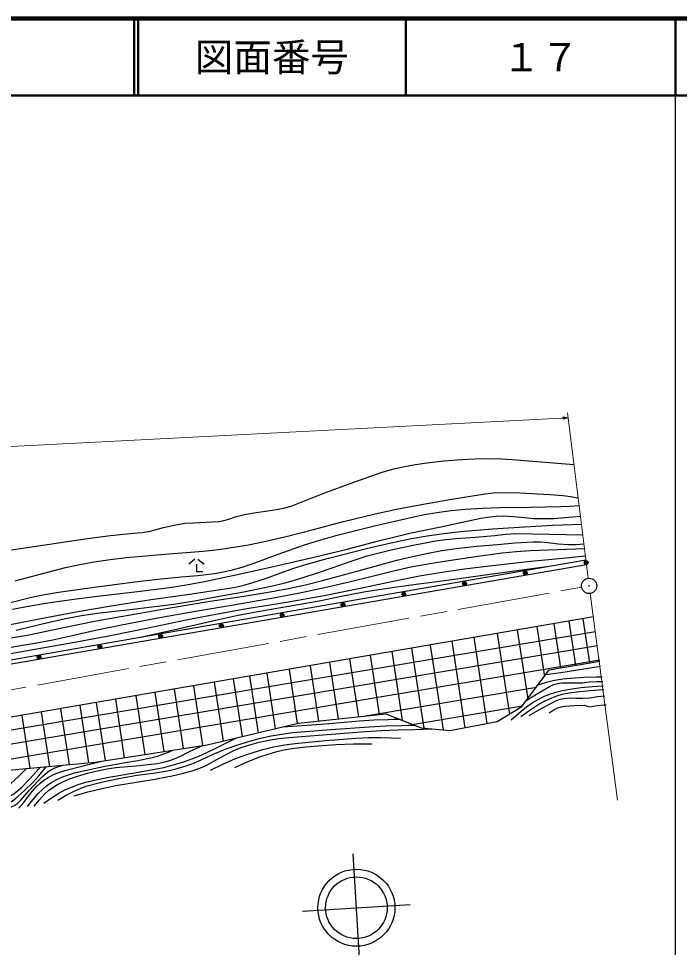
# Model space of a CAD drawing. Units: millimetres, scale not verified. Extents: x 40000 to 680000, y 20000 to 380000.
# Drawn here: x 493746 to 579500, y 259399 to 380000 of the extents above; entities that cross this region are included whole.
import ezdxf
from ezdxf.enums import TextEntityAlignment as Align

# ---------------------------------------------------------------- set-up
doc = ezdxf.new("R2010")
doc.units = ezdxf.units.MM
doc.header["$LTSCALE"] = 1000
doc.linetypes.add('CHAIN', pattern=[18.5, 12, -1.5, 3.5, -1.5])
for name, color, linetype, lineweight in [('M-BGD', 7, 'Continuous', 25), ('M-BGD-HTXT', 7, 'Continuous', 13), ('M-BMK', 2, 'CHAIN', 13), ('M-TTL', 2, 'Continuous', 140), ('M-TTL-BAND', 7, 'Continuous', 25), ('M-TTL-LINE', 7, 'Continuous', 50)]:
    doc.layers.add(name, color=color, linetype=linetype, lineweight=lineweight)
doc.layers.add('M-OTRS', color=7, linetype='Continuous')
doc.layers.add('M-TTL-TXT', color=7, linetype='Continuous')
doc.styles.add('ＭＳ ゴシック', font='')
doc.styles.get('ＭＳ ゴシック').set_extended_font_data('MS Gothic')

# ---------------------------------------------------------------- blocks, each defined once
blk = doc.blocks.new('BUHIN95')
at = {"color": 7, "linetype": 'Continuous', "lineweight": 25}
for radius in [249, 220, 191, 161, 132, 97.5, 67.5, 38.8, 7.5]:
    blk.add_circle((18, 248), radius, dxfattribs=at)
blk = doc.blocks.new('BUHIN101')
at = {"color": 3, "linetype": 'Continuous', "lineweight": 25}
for radius in [995, 30]:
    blk.add_circle((0, 0), radius, dxfattribs=at)

msp = doc.modelspace()

# ---------------------------------------------------------------- linework, layer by layer
at = {"layer": 'M-BGD'}
for p, q in [((512234, 300148), (567362, 309721)), ((516636, 309809), (515831, 309159)), ((517026, 309809), (517831, 309159)), ((568360, 302316), (480414, 287160)), ((565159, 301764), (566029, 296029)), ((566947, 302072), (567816, 296344)), ((470848, 283980), (568631, 300421)), ((558466, 300611), (559819, 291696)), ((561013, 301050), (561993, 294595)), ((563212, 301429), (564084, 295686)), ((478595, 294249), (512234, 300148)), ((549964, 299146), (551666, 287926)), ((552815, 299637), (554509, 288473)), ((555851, 300160), (557439, 289696)), ((471107, 282173), (568890, 298615)), ((544739, 298245), (546313, 287871)), ((547169, 298664), (548844, 287630)), ((473829, 280712), (569157, 296741)), ((536709, 296861), (537848, 289352)), ((539356, 297317), (540520, 289643)), ((542176, 297803), (543529, 288886)), ((528839, 295505), (529906, 288471)), ((531574, 295976), (532664, 288787)), ((534092, 296410), (535207, 289064)), ((562617, 295427), (569180, 296585)), ((523716, 294622), (524832, 287264)), ((525939, 295005), (527034, 287787)), ((559062, 290688), (562617, 295427)), ((516432, 293367), (517611, 285596)), ((519125, 293831), (520285, 286182)), ((521611, 294259), (522748, 286768)), ((538521, 289426), (560943, 293196)), ((508951, 292078), (510109, 284440)), ((511446, 292508), (512611, 284826)), ((513921, 292934), (515093, 285208)), ((501683, 290825), (502814, 283371)), ((503824, 291194), (504969, 283648)), ((506308, 291622), (507459, 284032)), ((544837, 288360), (559117, 290761)), ((555863, 288733), (559062, 290688)), ((494172, 289531), (495211, 282680)), ((496686, 289964), (497756, 282911)), ((499198, 290397), (500299, 283143)), ((530032, 288500), (541408, 289740)), ((541408, 289740), (545970, 287904)), ((518215, 285689), (530032, 288500)), ((549702, 287548), (555863, 288733)), ((545970, 287904), (549702, 287548)), ((503690, 283451), (518215, 285689)), ((490846, 282283), (503690, 283451)), ((538684, 246586), (537157, 271540)), ((530598, 264125), (544572, 264980))]:
    msp.add_line(p, q, dxfattribs=at)
for points in [[(492824, 311007), (497756, 311754), (502696, 312500), (505680, 312865), (508676, 313171), (509763, 313272), (510839, 313432), (512572, 313909), (514328, 314330), (515368, 314465), (516428, 314542), (518089, 314597), (519735, 314712), (520398, 314837), (521050, 315021), (522041, 315341), (523049, 315603), (524560, 315865), (526093, 316070), (527202, 316238), (528294, 316464), (529132, 316710), (529964, 317017), (531703, 317737), (533472, 318404), (537250, 319802), (541056, 321146), (542444, 321530), (543857, 321858), (545272, 322120), (546707, 322325), (548985, 322569), (551278, 322753), (552954, 322842), (554640, 322871), (556486, 322824), (558342, 322717), (562081, 322420), (565815, 322089)], [(493289, 306987), (496562, 307882), (499845, 308718), (501690, 309115), (503547, 309453), (505633, 309761), (507740, 310012), (512720, 310449), (517705, 310857), (519700, 311075), (521697, 311354), (523577, 311676), (525447, 312058), (528641, 312812), (531828, 313627), (535917, 314697), (540020, 315709), (542774, 316294), (545552, 316822), (549918, 317592), (554294, 318302), (555395, 318410), (556510, 318459), (558786, 318416), (561077, 318313), (562734, 318224), (564394, 318074), (565372, 317938), (566354, 317774)], [(492337, 304094), (495416, 304860), (497165, 305221), (498937, 305524), (503881, 306207), (508827, 306884), (511833, 307233), (514848, 307522), (517009, 307702), (519158, 307942), (520329, 308145), (521487, 308407), (522775, 308769), (524056, 309192), (527440, 310461), (530843, 311674), (532961, 312335), (535095, 312939), (539936, 314125), (544802, 315272), (546416, 315603), (548042, 315876), (549877, 316111), (551719, 316286), (553942, 316442), (556167, 316537), (560144, 316553), (564128, 316628), (565303, 316703), (566478, 316788)], [(492949, 303330), (495238, 303757), (497539, 304125), (500933, 304619), (504345, 305056), (508839, 305558), (513334, 306121), (515494, 306463), (517654, 306865), (522529, 307915), (527404, 309004), (531905, 310023), (536396, 311100), (540451, 312180), (544529, 313203), (548522, 314005), (552525, 314870), (553712, 315126), (554903, 315320), (555742, 315399), (556585, 315419), (557989, 315345), (559397, 315210), (560578, 315111), (561757, 315073), (563202, 315110), (564656, 315208), (565650, 315294), (566653, 315388)], [(492428, 301293), (497335, 302240), (501679, 303051), (506035, 303803), (510963, 304562), (515908, 305273), (518792, 305680), (521674, 306148), (522862, 306408), (524034, 306727), (525918, 307351), (527797, 308038), (529458, 308621), (531145, 309150), (533811, 309893), (536504, 310581), (539591, 311360), (542690, 312081), (544727, 312498), (546784, 312856), (548932, 313151), (551099, 313388), (555245, 313738), (559394, 314028), (563087, 314227), (566780, 314372)], [(493447, 300604), (496637, 301386), (499850, 302111), (501896, 302475), (503961, 302781), (508916, 303369), (513879, 303961), (516590, 304399), (519293, 304898), (522992, 305583), (526686, 306328), (528334, 306732), (529977, 307198), (532281, 307937), (534578, 308738), (536766, 309509), (538981, 310225), (540521, 310646), (542086, 311012), (544961, 311624), (547855, 312179), (549169, 312363), (550501, 312490), (553014, 312666), (555531, 312903), (556910, 313046), (558292, 313128), (562624, 313065), (566956, 312968)], [(489985, 299142), (494918, 299922), (499365, 300900), (503829, 301820), (508743, 302684), (513669, 303524), (518587, 304344), (523524, 305114), (526138, 305536), (528752, 306020), (530981, 306493), (533196, 307026), (538002, 308357), (542819, 309695), (544842, 310177), (546879, 310600), (548689, 310918), (550517, 311178), (553187, 311477), (555878, 311718), (558187, 311916), (560507, 312055), (561455, 312045), (562410, 311975), (563759, 311808), (565119, 311701), (566104, 311730), (567100, 311813)], [(490940, 298088), (495869, 298891), (498202, 299341), (500534, 299853), (503707, 300584), (506905, 301259), (511804, 302191), (516722, 303065), (521642, 303894), (526567, 304755), (530022, 305416), (533465, 306135), (536639, 306864), (539799, 307652), (542212, 308253), (544639, 308796), (547104, 309256), (549582, 309658), (553044, 310177), (556520, 310638), (558328, 310815), (560140, 310932), (563652, 311071), (567176, 311210)], [(478437, 295010), (482221, 295768), (486026, 296469), (490949, 297272), (495872, 298105), (500783, 298987), (505694, 299920), (510582, 300909), (515475, 301912), (519545, 302701), (523635, 303434), (528525, 304238), (533414, 305103), (538301, 306106), (543191, 307134), (545781, 307631), (548393, 308072), (551610, 308537), (554834, 308943), (559792, 309493), (564762, 310000), (566023, 310127), (567295, 310255)], [(209592, 290614), (218905, 291625), (229781, 292657), (241315, 293534), (246528, 293995), (251831, 294077), (257626, 294122), (268396, 293789), (275874, 293187), (286098, 292157), (294855, 290989), (305135, 289854), (316181, 288912), (336839, 287357), (358330, 286302), (371141, 285625), (381568, 285362), (395470, 285257), (417285, 286007), (431712, 287071), (445133, 288431), (460284, 290547), (479004, 293821), (567439, 309109)], [(509552, 299678), (514418, 300774), (519291, 301883), (522034, 302485), (524789, 303027), (528779, 303688), (532758, 304407), (535650, 305019), (538554, 305571), (541624, 306051), (544705, 306471), (549651, 307131), (554601, 307821), (558436, 308337), (562273, 308837)], [(516831, 309159), (516831, 308199), (517636, 308199)], [(562170, 294831), (564103, 295079), (566025, 295386), (567643, 295678), (569275, 295918)], [(561182, 293514), (562234, 293833), (563309, 294096), (564354, 294256), (565420, 294357), (567086, 294481), (568753, 294544), (569109, 294542), (569473, 294536)], [(557680, 288971), (558650, 289819), (559662, 290623), (560406, 291136), (561182, 291599), (561898, 291959), (562647, 292267), (563483, 292535), (564336, 292746), (565537, 292966), (566756, 293128), (568198, 293269), (569637, 293385)], [(559635, 291452), (561165, 292413), (562738, 293329), (563206, 293524), (563702, 293665), (564262, 293748), (564831, 293770), (565880, 293735), (566924, 293760), (567815, 293866), (568722, 293914), (569142, 293915), (569562, 293911)], [(558925, 289400), (560075, 290202), (561272, 290963), (562096, 291417), (562944, 291817), (563603, 292070), (564282, 292265), (565211, 292447), (566152, 292571), (567932, 292738), (569707, 292900)], [(559990, 289530), (561754, 290529), (563552, 291477), (564033, 291629), (564540, 291726), (565302, 291785), (566070, 291784), (566981, 291763), (567883, 291803), (568851, 291965), (569825, 292074)], [(562588, 289868), (563138, 290214), (563713, 290504), (564138, 290641), (564590, 290723), (565886, 290828), (567188, 290872), (567520, 290733), (567859, 290656), (568812, 290803), (569755, 290888), (569873, 290897), (569992, 290907)], [(498847, 278536), (499929, 279164), (501036, 279737), (501833, 280075), (502662, 280360), (503966, 280718), (505287, 281017), (507199, 281411), (509128, 281746), (511207, 282035), (513284, 282384), (514324, 282624), (515360, 282925), (516365, 283286), (517357, 283707), (518998, 284470), (520670, 285180), (522206, 285711), (523774, 286188), (525134, 286557), (526516, 286869), (527904, 287106), (529301, 287284), (534271, 287695), (539252, 288052), (541368, 288170), (543484, 288228), (544303, 288236), (545132, 288241)], [(528029, 288024), (533001, 288407), (537982, 288818), (539846, 288943), (541720, 289009), (542457, 289016), (543204, 289017)], [(500947, 279069), (502733, 279588), (504533, 280047), (506372, 280419), (508234, 280734), (510951, 281175), (513661, 281677), (514966, 281979), (516268, 282343), (517133, 282628), (517984, 282973), (519864, 284008), (521784, 284995), (522762, 285379), (523762, 285707), (524972, 286032), (526192, 286298), (527501, 286513), (528830, 286671), (533799, 287043), (538777, 287416), (540881, 287555), (542997, 287635), (545165, 287681), (547327, 287774)], [(497035, 278121), (497995, 278809), (498985, 279444), (499731, 279841), (500506, 280184), (501474, 280539), (502475, 280842), (503969, 281212), (505478, 281523), (509033, 282121), (512578, 282778), (513817, 283090), (515041, 283460), (516236, 283884), (517420, 284369), (519270, 285230), (521088, 286143), (521505, 286355), (521930, 286573)], [(518664, 282403), (520264, 283184), (521889, 283909), (523084, 284368), (524300, 284772), (525572, 285130), (526860, 285429), (528246, 285685), (529640, 285881), (533587, 286253), (537555, 286566), (539151, 286642), (540756, 286659), (542032, 286627), (543309, 286575)], [(521808, 282760), (523426, 283477), (525065, 284137), (526152, 284509), (527259, 284825), (528382, 285082), (529526, 285282), (531072, 285462), (532633, 285583), (534924, 285728), (537227, 285813), (538405, 285826), (539592, 285829)], [(494918, 277703), (495585, 278564), (496299, 279387), (496844, 279917), (497429, 280402), (498011, 280809), (498634, 281169), (499339, 281501), (500078, 281782), (500999, 282058), (501944, 282279), (504750, 282879), (507572, 283422), (509231, 283681), (510890, 284000), (511754, 284241), (512601, 284539), (513179, 284766), (513753, 285002)], [(495778, 277758), (496443, 278567), (497156, 279339), (497642, 279780), (498168, 280174), (498808, 280568), (499479, 280910), (500354, 281280), (501249, 281593), (502699, 282009), (504177, 282371), (505261, 282593), (506364, 282757), (509025, 282980), (511721, 283267), (512567, 283436), (513394, 283662), (514076, 283908), (514746, 284214), (515841, 284797), (516961, 285326), (517342, 285473), (517727, 285614)], [(493788, 277462), (494414, 278200), (494993, 278975), (495493, 279638), (496039, 280263), (496501, 280704), (497011, 281105), (497593, 281477), (498208, 281798), (498976, 282123), (499762, 282389), (502143, 282993), (504540, 283582)], [(476419, 273511), (477420, 274518), (478470, 275489), (479195, 276076), (479966, 276623), (480711, 277079), (481484, 277483), (482226, 277805), (482998, 278073), (483864, 278305), (484747, 278478), (485873, 278626), (487010, 278715), (488088, 278789), (489154, 278922), (489796, 279064), (490426, 279265), (491018, 279516), (491591, 279826), (492171, 280217), (492723, 280662), (493770, 281639), (494793, 282642)], [(478593, 274014), (479455, 274862), (480356, 275663), (481001, 276153), (481691, 276600), (482394, 276986), (483125, 277318), (483878, 277592), (484659, 277813), (485474, 277979), (486307, 278087), (488526, 278200), (490747, 278375), (491327, 278508), (491900, 278701), (492454, 278957), (492991, 279272), (493564, 279684), (494096, 280140), (495121, 281189), (496111, 282288), (496337, 282542), (496570, 282804)], [(480222, 274628), (481132, 275304), (482073, 275927), (482730, 276288), (483415, 276595), (484191, 276873), (484985, 277094), (485896, 277280), (486811, 277405), (489136, 277559), (491491, 277776), (491963, 277914), (492420, 278111), (492912, 278404), (493386, 278758), (494517, 279780), (495594, 280832), (496392, 281700), (497155, 282619), (497256, 282744), (497362, 282876)], [(492042, 277318), (492662, 277562), (493246, 277858), (493630, 278132), (493979, 278455), (495122, 279766), (496298, 281023), (496903, 281643), (497548, 282218), (497932, 282479), (498345, 282686), (498924, 282897), (499535, 283073)]]:
    msp.add_lwpolyline(points, dxfattribs=at)
for radius in [5000, 4000]:
    msp.add_circle((537585, 264553), radius, dxfattribs=at)
at = {"layer": 'M-BGD-HTXT'}
for p, q in [((565054, 328168), (292422, 314077)), ((567660, 307336), (564974, 328809)), ((571452, 278505), (567915, 305352))]:
    msp.add_line(p, q, dxfattribs=at)
for points in [[(565054, 328168), (564397, 328297), (564413, 327972)], [(564921, 328161), (564451, 328023), (564440, 328250)], [(564856, 328158), (564474, 328049), (564465, 328227)], [(564790, 328155), (564498, 328074), (564491, 328204)], [(564725, 328151), (564521, 328100), (564516, 328181)]]:
    msp.add_lwpolyline(points, close=True, dxfattribs=at)
for points in [[(564987, 328165), (564428, 327998), (564414, 328273), (564986, 328165)], [(564543, 328142), (564658, 328148), (564544, 328126), (564542, 328158), (564658, 328148)]]:
    msp.add_lwpolyline(points, dxfattribs=at)
at = {"layer": 'M-BMK'}
msp.add_line((477971, 290198), (566800, 306167), dxfattribs=at)
at = {"layer": 'M-TTL'}
msp.add_line((680000, 380000), (40000, 380000), dxfattribs=at)
at = {"layer": 'M-TTL-BAND'}
msp.add_line((579000, 20000), (579000, 370000), dxfattribs=at)
at = {"layer": 'M-TTL-LINE'}
for p, q in [((508747, 380000), (508747, 370000)), ((509247, 380000), (509247, 370000)), ((543997, 380000), (543997, 370000)), ((579000, 380000), (579000, 370000)), ((40000, 370000), (680000, 370000))]:
    msp.add_line(p, q, dxfattribs=at)

# ---------------------------------------------------------------- block references
at = {"layer": 'M-BGD', "rotation": 14.0046}
for p in [(567439, 309109), (559550, 307745), (551662, 306382), (543774, 305018), (535886, 303654), (527997, 302291), (520109, 300927), (512221, 299563), (504333, 298200), (496444, 296836)]:
    msp.add_blockref('BUHIN95', p, dxfattribs=at)
at = {"layer": 'M-OTRS', "rotation": 14.0046}
msp.add_blockref('BUHIN101', (567785, 306344), dxfattribs=at)

# ---------------------------------------------------------------- texts
at = {"layer": 'M-TTL-TXT', "style": 'ＭＳ ゴシック'}
for s, p in [('図面番号', (526622, 375000)), ('１７', (561497, 375000))]:
    msp.add_text(s, height=3666, dxfattribs=at).set_placement(p, align=Align.MIDDLE_CENTER)

doc.saveas('drawing.dxf')
